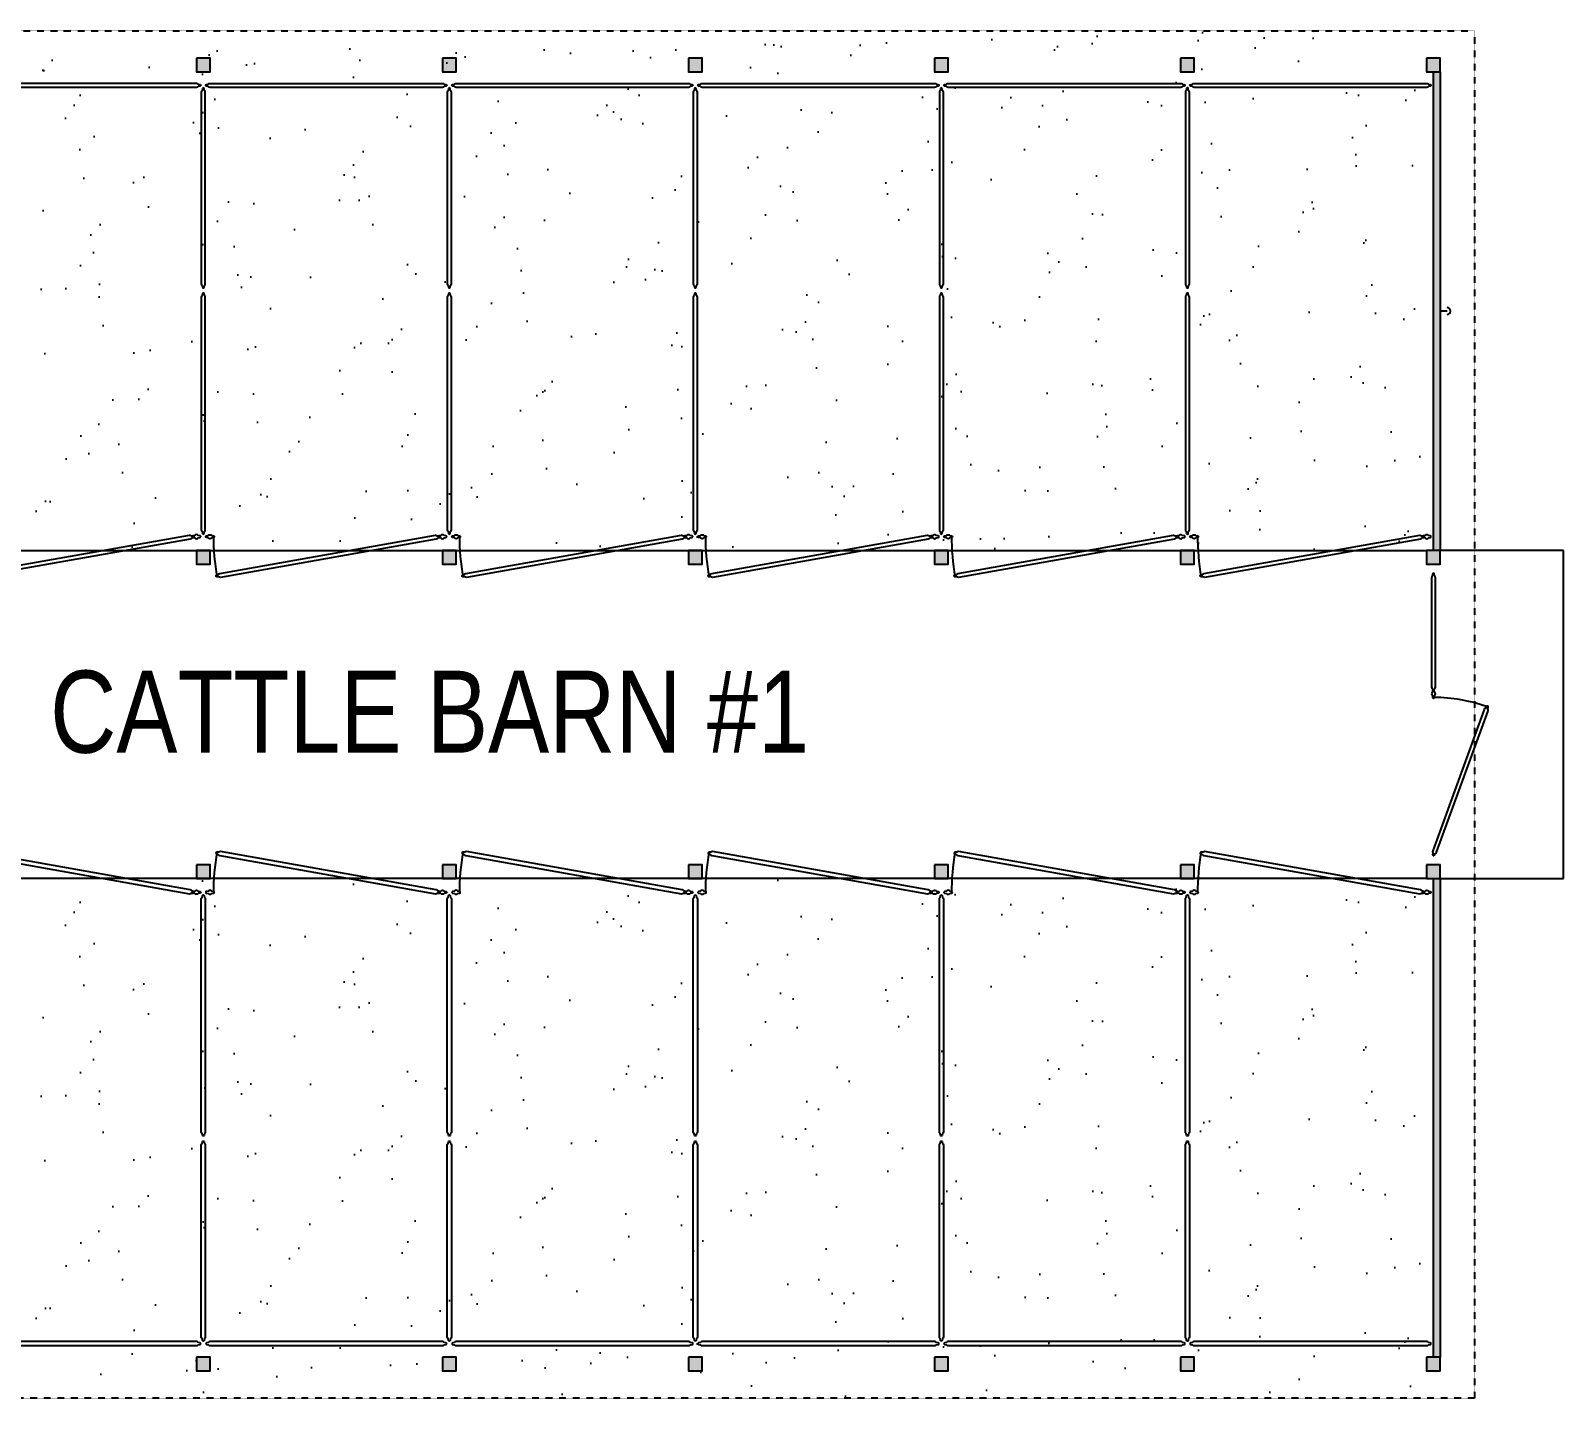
# Model space of a CAD drawing. Header units: inches. Extents: x -625442 to 34963, y -27993 to 66986.
# Drawn here: x -3017 to -2120, y 25510 to 26310 of the extents above; entities that cross this region are included whole.
import ezdxf

# ---------------------------------------------------------------- set-up
doc = ezdxf.new("R2010")
doc.units = ezdxf.units.IN
doc.header["$LTSCALE"] = 0.5
doc.header["$MEASUREMENT"] = 0
doc.linetypes.add('HIDDEN', pattern=[0.375, 0.25, -0.125])
for name, color, linetype in [('A-ANNO-SYMB', 254, 'Continuous'), ('A-ANNO-TEXT', 30, 'Continuous'), ('A-BLDG-ELEV-HIDN', 252, 'HIDDEN'), ('A-ELEV-PATT-SH30', 201, 'Continuous'), ('A-FLOR-BELO-LGHT', 143, 'Continuous'), ('A-WALL-OTLN', 90, 'Continuous'), ('P-FURNITURE', 201, 'Continuous')]:
    doc.layers.add(name, color=color, linetype=linetype)
doc.styles.add('1-8T', font='Arial.ttf', dxfattribs={"width": 0.8, "height": 24})

msp = doc.modelspace()

# ---------------------------------------------------------------- hatches: boundary and pattern name
at = {"layer": 'A-ELEV-PATT-SH30', "ltscale": 0.5}
h = msp.add_hatch(dxfattribs=at)
h.set_pattern_fill('AR-SAND', color=256, scale=32, angle=90)
h.set_pattern_definition([(127.5, (-31272.784, -32677.34), (-61.65836, -2.015787), [0, -48.64, 0, -54.4, 0, -52]), (97.5, (-31272.784, -32677.34), (-90.30867, 56.63285), [0, -26.24, 0, -43.84, 0, -16.8]), (57.5, (-31272.784, -32716.7), (-0.18109, 99.65254), [0, -16, 0, -57.6, 0, -75.2]), (47.5, (-31272.784, -32716.7), (-28.08562, 96.19605), [0, -8, 0, -37.76, 0, -43.2])])
h.paths.add_polyline_path([(-3348.18934, 26309.65013), (-2196.18934, 26309.65013), (-2196.18934, 26005.65013), (-3348.18934, 26005.65013)])
h = msp.add_hatch(dxfattribs=at)
h.set_pattern_fill('AR-SAND', color=256, scale=32, angle=90)
h.set_pattern_definition([(127.5, (-31272.784, -33149.34), (-61.65836, -2.015787), [0, -48.64, 0, -54.4, 0, -52]), (97.5, (-31272.784, -33149.34), (-90.30867, 56.63285), [0, -26.24, 0, -43.84, 0, -16.8]), (57.5, (-31272.784, -33188.7), (-0.18109, 99.65254), [0, -16, 0, -57.6, 0, -75.2]), (47.5, (-31272.784, -33188.7), (-28.08562, 96.19605), [0, -8, 0, -37.76, 0, -43.2])])
h.paths.add_polyline_path([(-3488.18934, 25813.65013), (-2196.18934, 25813.65013), (-2196.18934, 25509.65013), (-3488.18934, 25509.65013)])

# ---------------------------------------------------------------- linework, layer by layer
at = {"layer": 'A-BLDG-ELEV-HIDN', "ltscale": 0.5}
for p, q in [((-3516.18934, 26309.65013), (-2172.18934, 26309.65013)), ((-2172.18934, 26309.65013), (-2172.18934, 25509.65013)), ((-2172.18934, 25509.65013), (-3516.18934, 25509.65013))]:
    msp.add_line(p, q, dxfattribs=at)
at = {"layer": 'A-FLOR-BELO-LGHT', "ltscale": 0.5}
for p, q in [((-3344.18934, 26005.65013), (-2200.18934, 26005.65013)), ((-2120.18934, 26005.65013), (-2192.18934, 26005.65013)), ((-2120.18934, 25813.65013), (-2120.18934, 26005.65013)), ((-2200.18934, 25813.65013), (-3488.18934, 25813.65013)), ((-2192.18934, 25813.65013), (-2120.18934, 25813.65013))]:
    msp.add_line(p, q, dxfattribs=at)
at = {"layer": 'A-WALL-OTLN', "ltscale": 0.5}
msp.add_line((-2188.18934, 26145.65013), (-2192.18934, 26145.65013), dxfattribs=at)
for points in [[(-2920.18934, 26293.65013), (-2920.18934, 26285.65013), (-2912.18934, 26285.65013), (-2912.18934, 26293.65013)], [(-2776.18934, 26293.65013), (-2776.18934, 26285.65013), (-2768.18934, 26285.65013), (-2768.18934, 26293.65013)], [(-2632.18934, 26293.65013), (-2632.18934, 26285.65013), (-2624.18934, 26285.65013), (-2624.18934, 26293.65013)], [(-2488.18934, 26293.65013), (-2488.18934, 26285.65013), (-2480.18934, 26285.65013), (-2480.18934, 26293.65013)], [(-2344.18934, 26293.65013), (-2344.18934, 26285.65013), (-2336.18934, 26285.65013), (-2336.18934, 26293.65013)], [(-2200.18934, 26293.65013), (-2200.18934, 26285.65013), (-2192.18934, 26285.65013), (-2192.18934, 26293.65013)], [(-2192.18934, 26285.65013), (-2192.18934, 26005.65013), (-2196.18934, 26005.65013), (-2196.18934, 26285.65013)], [(-2920.18934, 26005.65013), (-2920.18934, 25997.65013), (-2912.18934, 25997.65013), (-2912.18934, 26005.65013)], [(-2776.18934, 26005.65013), (-2776.18934, 25997.65013), (-2768.18934, 25997.65013), (-2768.18934, 26005.65013)], [(-2632.18934, 26005.65013), (-2632.18934, 25997.65013), (-2624.18934, 25997.65013), (-2624.18934, 26005.65013)], [(-2488.18934, 26005.65013), (-2488.18934, 25997.65013), (-2480.18934, 25997.65013), (-2480.18934, 26005.65013)], [(-2344.18934, 26005.65013), (-2344.18934, 25997.65013), (-2336.18934, 25997.65013), (-2336.18934, 26005.65013)], [(-2200.18934, 26005.65013), (-2200.18934, 25997.65013), (-2192.18934, 25997.65013), (-2192.18934, 26005.65013)], [(-2920.18934, 25821.65013), (-2920.18934, 25813.65013), (-2912.18934, 25813.65013), (-2912.18934, 25821.65013)], [(-2776.18934, 25821.65013), (-2776.18934, 25813.65013), (-2768.18934, 25813.65013), (-2768.18934, 25821.65013)], [(-2632.18934, 25821.65013), (-2632.18934, 25813.65013), (-2624.18934, 25813.65013), (-2624.18934, 25821.65013)], [(-2488.18934, 25821.65013), (-2488.18934, 25813.65013), (-2480.18934, 25813.65013), (-2480.18934, 25821.65013)], [(-2344.18934, 25821.65013), (-2344.18934, 25813.65013), (-2336.18934, 25813.65013), (-2336.18934, 25821.65013)], [(-2200.18934, 25821.65013), (-2200.18934, 25813.65013), (-2192.18934, 25813.65013), (-2192.18934, 25821.65013)], [(-2192.18934, 25813.65013), (-2192.18934, 25533.65013), (-2196.18934, 25533.65013), (-2196.18934, 25813.65013)], [(-2920.18934, 25533.65013), (-2920.18934, 25525.65013), (-2912.18934, 25525.65013), (-2912.18934, 25533.65013)], [(-2776.18934, 25533.65013), (-2776.18934, 25525.65013), (-2768.18934, 25525.65013), (-2768.18934, 25533.65013)], [(-2632.18934, 25533.65013), (-2632.18934, 25525.65013), (-2624.18934, 25525.65013), (-2624.18934, 25533.65013)], [(-2488.18934, 25533.65013), (-2488.18934, 25525.65013), (-2480.18934, 25525.65013), (-2480.18934, 25533.65013)], [(-2344.18934, 25533.65013), (-2344.18934, 25525.65013), (-2336.18934, 25525.65013), (-2336.18934, 25533.65013)], [(-2200.18934, 25533.65013), (-2200.18934, 25525.65013), (-2192.18934, 25525.65013), (-2192.18934, 25533.65013)]]:
    msp.add_lwpolyline(points, close=True, dxfattribs=at)
msp.add_arc((-2188.18934, 26145.65013), 2, 270, 90, dxfattribs=at)
at = {"layer": 'P-FURNITURE', "ltscale": 0.5, "flags": 128}
for points in [[(-3056.23473, 26276.47974, -0.250646442), (-3057.2225, 26277.00809), (-3058.28455, 26277.17317, -0.856573816), (-3058.28455, 26278.1613), (-3057.2225, 26278.32638, -0.250646442), (-3056.23473, 26278.85474), (-2920.12684, 26278.85474, -0.250646442), (-2919.13907, 26278.32638), (-2918.07702, 26278.1613, -0.856573816), (-2918.07702, 26277.17317), (-2919.13907, 26277.00809, -0.250646442), (-2920.12684, 26276.47974)], [(-2917.36828, 26273.72974), (-2917.36828, 26161.62185, 0.250646442), (-2916.83993, 26160.63408), (-2916.67485, 26159.57202, 0.856573816), (-2915.68672, 26159.57202), (-2915.52164, 26160.63408, 0.250646442), (-2914.99328, 26161.62185), (-2914.99328, 26273.72974, 0.250646442), (-2915.52164, 26274.7175), (-2915.68672, 26275.77956, 0.856573816), (-2916.67485, 26275.77956), (-2916.83993, 26274.7175, 0.250646442)], [(-2912.23473, 26276.46263, -0.250646442), (-2913.2225, 26276.99098), (-2914.28455, 26277.15606, -0.856573816), (-2914.28455, 26278.1442), (-2913.2225, 26278.30928, -0.250646442), (-2912.23473, 26278.83763), (-2776.12684, 26278.83763, -0.250646442), (-2775.13907, 26278.30928), (-2774.07702, 26278.1442, -0.856573816), (-2774.07702, 26277.15606), (-2775.13907, 26276.99098, -0.250646442), (-2776.12684, 26276.46263)], [(-2773.36828, 26273.71263), (-2773.36828, 26161.60474, 0.250646442), (-2772.83993, 26160.61697), (-2772.67485, 26159.55492, 0.856573816), (-2771.68672, 26159.55492), (-2771.52164, 26160.61697, 0.250646442), (-2770.99328, 26161.60474), (-2770.99328, 26273.71263, 0.250646442), (-2771.52164, 26274.7004), (-2771.68672, 26275.76245, 0.856573816), (-2772.67485, 26275.76245), (-2772.83993, 26274.7004, 0.250646442)], [(-2768.23473, 26276.46263, -0.250646442), (-2769.2225, 26276.99098), (-2770.28455, 26277.15606, -0.856573816), (-2770.28455, 26278.1442), (-2769.2225, 26278.30928, -0.250646442), (-2768.23473, 26278.83763), (-2632.12684, 26278.83763, -0.250646442), (-2631.13907, 26278.30928), (-2630.07702, 26278.1442, -0.856573816), (-2630.07702, 26277.15606), (-2631.13907, 26276.99098, -0.250646442), (-2632.12684, 26276.46263)], [(-2629.36828, 26273.71263), (-2629.36828, 26161.60474, 0.250646442), (-2628.83993, 26160.61697), (-2628.67485, 26159.55492, 0.856573816), (-2627.68672, 26159.55492), (-2627.52164, 26160.61697, 0.250646442), (-2626.99328, 26161.60474), (-2626.99328, 26273.71263, 0.250646442), (-2627.52164, 26274.7004), (-2627.68672, 26275.76245, 0.856573816), (-2628.67485, 26275.76245), (-2628.83993, 26274.7004, 0.250646442)], [(-2624.23473, 26276.46263, -0.250646442), (-2625.2225, 26276.99098), (-2626.28455, 26277.15606, -0.856573816), (-2626.28455, 26278.1442), (-2625.2225, 26278.30928, -0.250646442), (-2624.23473, 26278.83763), (-2488.12684, 26278.83763, -0.250646442), (-2487.13907, 26278.30928), (-2486.07702, 26278.1442, -0.856573816), (-2486.07702, 26277.15606), (-2487.13907, 26276.99098, -0.250646442), (-2488.12684, 26276.46263)], [(-2485.36828, 26273.71263), (-2485.36828, 26161.60474, 0.250646442), (-2484.83993, 26160.61697), (-2484.67485, 26159.55492, 0.856573816), (-2483.68672, 26159.55492), (-2483.52164, 26160.61697, 0.250646442), (-2482.99328, 26161.60474), (-2482.99328, 26273.71263, 0.250646442), (-2483.52164, 26274.7004), (-2483.68672, 26275.76245, 0.856573816), (-2484.67485, 26275.76245), (-2484.83993, 26274.7004, 0.250646442)], [(-2480.23473, 26276.46263, -0.250646442), (-2481.2225, 26276.99098), (-2482.28455, 26277.15606, -0.856573816), (-2482.28455, 26278.1442), (-2481.2225, 26278.30928, -0.250646442), (-2480.23473, 26278.83763), (-2344.12684, 26278.83763, -0.250646442), (-2343.13907, 26278.30928), (-2342.07702, 26278.1442, -0.856573816), (-2342.07702, 26277.15606), (-2343.13907, 26276.99098, -0.250646442), (-2344.12684, 26276.46263)], [(-2341.36828, 26273.71263), (-2341.36828, 26161.60474, 0.250646442), (-2340.83993, 26160.61697), (-2340.67485, 26159.55492, 0.856573816), (-2339.68672, 26159.55492), (-2339.52164, 26160.61697, 0.250646442), (-2338.99328, 26161.60474), (-2338.99328, 26273.71263, 0.250646442), (-2339.52164, 26274.7004), (-2339.68672, 26275.76245, 0.856573816), (-2340.67485, 26275.76245), (-2340.83993, 26274.7004, 0.250646442)], [(-2336.23473, 26276.46263, -0.250646442), (-2337.2225, 26276.99098), (-2338.28455, 26277.15606, -0.856573816), (-2338.28455, 26278.1442), (-2337.2225, 26278.30928, -0.250646442), (-2336.23473, 26278.83763), (-2200.12684, 26278.83763, -0.250646442), (-2199.13907, 26278.30928), (-2198.07702, 26278.1442, -0.856573816), (-2198.07702, 26277.15606), (-2199.13907, 26276.99098, -0.250646442), (-2200.12684, 26276.46263)], [(-2917.36828, 26153.72974), (-2917.36828, 26017.62185, 0.250646442), (-2916.83993, 26016.63408), (-2916.67485, 26015.57202, 0.856573816), (-2915.68672, 26015.57202), (-2915.52164, 26016.63408, 0.250646442), (-2914.99328, 26017.62185), (-2914.99328, 26153.72974, 0.250646442), (-2915.52164, 26154.7175), (-2915.68672, 26155.77956, 0.856573816), (-2916.67485, 26155.77956), (-2916.83993, 26154.7175, 0.250646442)], [(-2773.36828, 26153.71263), (-2773.36828, 26017.60474, 0.250646442), (-2772.83993, 26016.61697), (-2772.67485, 26015.55492, 0.856573816), (-2771.68672, 26015.55492), (-2771.52164, 26016.61697, 0.250646442), (-2770.99328, 26017.60474), (-2770.99328, 26153.71263, 0.250646442), (-2771.52164, 26154.7004), (-2771.68672, 26155.76245, 0.856573816), (-2772.67485, 26155.76245), (-2772.83993, 26154.7004, 0.250646442)], [(-2629.36828, 26153.71263), (-2629.36828, 26017.60474, 0.250646442), (-2628.83993, 26016.61697), (-2628.67485, 26015.55492, 0.856573816), (-2627.68672, 26015.55492), (-2627.52164, 26016.61697, 0.250646442), (-2626.99328, 26017.60474), (-2626.99328, 26153.71263, 0.250646442), (-2627.52164, 26154.7004), (-2627.68672, 26155.76245, 0.856573816), (-2628.67485, 26155.76245), (-2628.83993, 26154.7004, 0.250646442)], [(-2485.36828, 26153.71263), (-2485.36828, 26017.60474, 0.250646442), (-2484.83993, 26016.61697), (-2484.67485, 26015.55492, 0.856573816), (-2483.68672, 26015.55492), (-2483.52164, 26016.61697, 0.250646442), (-2482.99328, 26017.60474), (-2482.99328, 26153.71263, 0.250646442), (-2483.52164, 26154.7004), (-2483.68672, 26155.76245, 0.856573816), (-2484.67485, 26155.76245), (-2484.83993, 26154.7004, 0.250646442)], [(-2341.36828, 26153.71263), (-2341.36828, 26017.60474, 0.250646442), (-2340.83993, 26016.61697), (-2340.67485, 26015.55492, 0.856573816), (-2339.68672, 26015.55492), (-2339.52164, 26016.61697, 0.250646442), (-2338.99328, 26017.60474), (-2338.99328, 26153.71263, 0.250646442), (-2339.52164, 26154.7004), (-2339.68672, 26155.76245, 0.856573816), (-2340.67485, 26155.76245), (-2340.83993, 26154.7004, 0.250646442)], [(-3050.11091, 25989.89569, -0.250646442), (-3051.17542, 25990.24449), (-3052.25, 25990.22264, -0.856573816), (-3052.42159, 25991.19576), (-3051.40434, 25991.54275, -0.250646442), (-3050.52333, 25992.2346), (-2924.26071, 26014.49811, -0.250646442), (-2923.19621, 26014.14931), (-2922.12162, 26014.17116, -0.856573816), (-2921.95003, 26013.19804), (-2922.96729, 26012.85104, -0.250646442), (-2923.8483, 26012.15919)], [(-2906.11091, 25989.87858, -0.250646442), (-2907.17542, 25990.22738), (-2908.25, 25990.20553, -0.856573816), (-2908.42159, 25991.17865), (-2907.40434, 25991.52565, -0.250646442), (-2906.52333, 25992.2175), (-2780.26071, 26014.481, -0.250646442), (-2779.19621, 26014.1322), (-2778.12162, 26014.15405, -0.856573816), (-2777.95003, 26013.18093), (-2778.96729, 26012.83393, -0.250646442), (-2779.8483, 26012.14208)], [(-2762.11091, 25989.87858, -0.250646442), (-2763.17542, 25990.22738), (-2764.25, 25990.20553, -0.856573816), (-2764.42159, 25991.17865), (-2763.40434, 25991.52565, -0.250646442), (-2762.52333, 25992.2175), (-2636.26071, 26014.481, -0.250646442), (-2635.19621, 26014.1322), (-2634.12162, 26014.15405, -0.856573816), (-2633.95003, 26013.18093), (-2634.96729, 26012.83393, -0.250646442), (-2635.8483, 26012.14208)], [(-2618.11091, 25989.87858, -0.250646442), (-2619.17542, 25990.22738), (-2620.25, 25990.20553, -0.856573816), (-2620.42159, 25991.17865), (-2619.40434, 25991.52565, -0.250646442), (-2618.52333, 25992.2175), (-2492.26071, 26014.481, -0.250646442), (-2491.19621, 26014.1322), (-2490.12162, 26014.15405, -0.856573816), (-2489.95003, 26013.18093), (-2490.96729, 26012.83393, -0.250646442), (-2491.8483, 26012.14208)], [(-2474.11091, 25989.87858, -0.250646442), (-2475.17542, 25990.22738), (-2476.25, 25990.20553, -0.856573816), (-2476.42159, 25991.17865), (-2475.40434, 25991.52565, -0.250646442), (-2474.52333, 25992.2175), (-2348.26071, 26014.481, -0.250646442), (-2347.19621, 26014.1322), (-2346.12162, 26014.15405, -0.856573816), (-2345.95003, 26013.18093), (-2346.96729, 26012.83393, -0.250646442), (-2347.8483, 26012.14208)], [(-2330.11091, 25989.87858, -0.250646442), (-2331.17542, 25990.22738), (-2332.25, 25990.20553, -0.856573816), (-2332.42159, 25991.17865), (-2331.40434, 25991.52565, -0.250646442), (-2330.52333, 25992.2175), (-2204.26071, 26014.481, -0.250646442), (-2203.19621, 26014.1322), (-2202.12162, 26014.15405, -0.856573816), (-2201.95003, 26013.18093), (-2202.96729, 26012.83393, -0.250646442), (-2203.8483, 26012.14208)], [(-3050.11091, 25829.42168, 0.250646442), (-3051.17542, 25829.07288), (-3052.25, 25829.09473, 0.856573816), (-3052.42159, 25828.12161), (-3051.40434, 25827.77461, 0.250646442), (-3050.52333, 25827.08276), (-2924.26071, 25804.81926, 0.250646442), (-2923.19621, 25805.16806), (-2922.12162, 25805.14621, 0.856573816), (-2921.95003, 25806.11933), (-2922.96729, 25806.46633, 0.250646442), (-2923.8483, 25807.15818)], [(-2906.11091, 25829.42168, 0.250646442), (-2907.17542, 25829.07288), (-2908.25, 25829.09473, 0.856573816), (-2908.42159, 25828.12161), (-2907.40434, 25827.77461, 0.250646442), (-2906.52333, 25827.08276), (-2780.26071, 25804.81926, 0.250646442), (-2779.19621, 25805.16806), (-2778.12162, 25805.14621, 0.856573816), (-2777.95003, 25806.11933), (-2778.96729, 25806.46633, 0.250646442), (-2779.8483, 25807.15818)], [(-2762.11091, 25829.42168, 0.250646442), (-2763.17542, 25829.07288), (-2764.25, 25829.09473, 0.856573816), (-2764.42159, 25828.12161), (-2763.40434, 25827.77461, 0.250646442), (-2762.52333, 25827.08276), (-2636.26071, 25804.81926, 0.250646442), (-2635.19621, 25805.16806), (-2634.12162, 25805.14621, 0.856573816), (-2633.95003, 25806.11933), (-2634.96729, 25806.46633, 0.250646442), (-2635.8483, 25807.15818)], [(-2618.11091, 25829.42168, 0.250646442), (-2619.17542, 25829.07288), (-2620.25, 25829.09473, 0.856573816), (-2620.42159, 25828.12161), (-2619.40434, 25827.77461, 0.250646442), (-2618.52333, 25827.08276), (-2492.26071, 25804.81926, 0.250646442), (-2491.19621, 25805.16806), (-2490.12162, 25805.14621, 0.856573816), (-2489.95003, 25806.11933), (-2490.96729, 25806.46633, 0.250646442), (-2491.8483, 25807.15818)], [(-2474.11091, 25829.42168, 0.250646442), (-2475.17542, 25829.07288), (-2476.25, 25829.09473, 0.856573816), (-2476.42159, 25828.12161), (-2475.40434, 25827.77461, 0.250646442), (-2474.52333, 25827.08276), (-2348.26071, 25804.81926, 0.250646442), (-2347.19621, 25805.16806), (-2346.12162, 25805.14621, 0.856573816), (-2345.95003, 25806.11933), (-2346.96729, 25806.46633, 0.250646442), (-2347.8483, 25807.15818)], [(-2330.11091, 25829.42168, 0.250646442), (-2331.17542, 25829.07288), (-2332.25, 25829.09473, 0.856573816), (-2332.42159, 25828.12161), (-2331.40434, 25827.77461, 0.250646442), (-2330.52333, 25827.08276), (-2204.26071, 25804.81926, 0.250646442), (-2203.19621, 25805.16806), (-2202.12162, 25805.14621, 0.856573816), (-2201.95003, 25806.11933), (-2202.96729, 25806.46633, 0.250646442), (-2203.8483, 25807.15818)], [(-2917.36828, 25665.58763), (-2917.36828, 25801.69552, -0.250646442), (-2916.83993, 25802.68329), (-2916.67485, 25803.74534, -0.856573816), (-2915.68672, 25803.74534), (-2915.52164, 25802.68329, -0.250646442), (-2914.99328, 25801.69552), (-2914.99328, 25665.58763, -0.250646442), (-2915.52164, 25664.59986), (-2915.68672, 25663.53781, -0.856573816), (-2916.67485, 25663.53781), (-2916.83993, 25664.59986, -0.250646442)], [(-2773.36828, 25665.58763), (-2773.36828, 25801.69552, -0.250646442), (-2772.83993, 25802.68329), (-2772.67485, 25803.74534, -0.856573816), (-2771.68672, 25803.74534), (-2771.52164, 25802.68329, -0.250646442), (-2770.99328, 25801.69552), (-2770.99328, 25665.58763, -0.250646442), (-2771.52164, 25664.59986), (-2771.68672, 25663.53781, -0.856573816), (-2772.67485, 25663.53781), (-2772.83993, 25664.59986, -0.250646442)], [(-2629.36828, 25665.58763), (-2629.36828, 25801.69552, -0.250646442), (-2628.83993, 25802.68329), (-2628.67485, 25803.74534, -0.856573816), (-2627.68672, 25803.74534), (-2627.52164, 25802.68329, -0.250646442), (-2626.99328, 25801.69552), (-2626.99328, 25665.58763, -0.250646442), (-2627.52164, 25664.59986), (-2627.68672, 25663.53781, -0.856573816), (-2628.67485, 25663.53781), (-2628.83993, 25664.59986, -0.250646442)], [(-2485.36828, 25665.58763), (-2485.36828, 25801.69552, -0.250646442), (-2484.83993, 25802.68329), (-2484.67485, 25803.74534, -0.856573816), (-2483.68672, 25803.74534), (-2483.52164, 25802.68329, -0.250646442), (-2482.99328, 25801.69552), (-2482.99328, 25665.58763, -0.250646442), (-2483.52164, 25664.59986), (-2483.68672, 25663.53781, -0.856573816), (-2484.67485, 25663.53781), (-2484.83993, 25664.59986, -0.250646442)], [(-2341.36828, 25665.58763), (-2341.36828, 25801.69552, -0.250646442), (-2340.83993, 25802.68329), (-2340.67485, 25803.74534, -0.856573816), (-2339.68672, 25803.74534), (-2339.52164, 25802.68329, -0.250646442), (-2338.99328, 25801.69552), (-2338.99328, 25665.58763, -0.250646442), (-2339.52164, 25664.59986), (-2339.68672, 25663.53781, -0.856573816), (-2340.67485, 25663.53781), (-2340.83993, 25664.59986, -0.250646442)], [(-2917.36828, 25545.58763), (-2917.36828, 25657.69552, -0.250646442), (-2916.83993, 25658.68329), (-2916.67485, 25659.74534, -0.856573816), (-2915.68672, 25659.74534), (-2915.52164, 25658.68329, -0.250646442), (-2914.99328, 25657.69552), (-2914.99328, 25545.58763, -0.250646442), (-2915.52164, 25544.59986), (-2915.68672, 25543.53781, -0.856573816), (-2916.67485, 25543.53781), (-2916.83993, 25544.59986, -0.250646442)], [(-2773.36828, 25545.58763), (-2773.36828, 25657.69552, -0.250646442), (-2772.83993, 25658.68329), (-2772.67485, 25659.74534, -0.856573816), (-2771.68672, 25659.74534), (-2771.52164, 25658.68329, -0.250646442), (-2770.99328, 25657.69552), (-2770.99328, 25545.58763, -0.250646442), (-2771.52164, 25544.59986), (-2771.68672, 25543.53781, -0.856573816), (-2772.67485, 25543.53781), (-2772.83993, 25544.59986, -0.250646442)], [(-2629.36828, 25545.58763), (-2629.36828, 25657.69552, -0.250646442), (-2628.83993, 25658.68329), (-2628.67485, 25659.74534, -0.856573816), (-2627.68672, 25659.74534), (-2627.52164, 25658.68329, -0.250646442), (-2626.99328, 25657.69552), (-2626.99328, 25545.58763, -0.250646442), (-2627.52164, 25544.59986), (-2627.68672, 25543.53781, -0.856573816), (-2628.67485, 25543.53781), (-2628.83993, 25544.59986, -0.250646442)], [(-2485.36828, 25545.58763), (-2485.36828, 25657.69552, -0.250646442), (-2484.83993, 25658.68329), (-2484.67485, 25659.74534, -0.856573816), (-2483.68672, 25659.74534), (-2483.52164, 25658.68329, -0.250646442), (-2482.99328, 25657.69552), (-2482.99328, 25545.58763, -0.250646442), (-2483.52164, 25544.59986), (-2483.68672, 25543.53781, -0.856573816), (-2484.67485, 25543.53781), (-2484.83993, 25544.59986, -0.250646442)], [(-2341.36828, 25545.58763), (-2341.36828, 25657.69552, -0.250646442), (-2340.83993, 25658.68329), (-2340.67485, 25659.74534, -0.856573816), (-2339.68672, 25659.74534), (-2339.52164, 25658.68329, -0.250646442), (-2338.99328, 25657.69552), (-2338.99328, 25545.58763, -0.250646442), (-2339.52164, 25544.59986), (-2339.68672, 25543.53781, -0.856573816), (-2340.67485, 25543.53781), (-2340.83993, 25544.59986, -0.250646442)], [(-3056.20051, 25542.83763, 0.250646442), (-3057.18828, 25542.30928), (-3058.25034, 25542.1442, 0.856573816), (-3058.25034, 25541.15606), (-3057.18828, 25540.99098, 0.250646442), (-3056.20051, 25540.46263), (-2920.09262, 25540.46263, 0.250646442), (-2919.10486, 25540.99098), (-2918.0428, 25541.15606, 0.856573816), (-2918.0428, 25542.1442), (-2919.10486, 25542.30928, 0.250646442), (-2920.09262, 25542.83763)], [(-2912.20907, 25542.85474, 0.250646442), (-2913.19683, 25542.32638), (-2914.25889, 25542.1613, 0.856573816), (-2914.25889, 25541.17317), (-2913.19683, 25541.00809, 0.250646442), (-2912.20907, 25540.47974), (-2776.10118, 25540.47974, 0.250646442), (-2775.11341, 25541.00809), (-2774.05135, 25541.17317, 0.856573816), (-2774.05135, 25542.1613), (-2775.11341, 25542.32638, 0.250646442), (-2776.10118, 25542.85474)], [(-2768.21762, 25542.85474, 0.250646442), (-2769.20539, 25542.32638), (-2770.26744, 25542.1613, 0.856573816), (-2770.26744, 25541.17317), (-2769.20539, 25541.00809, 0.250646442), (-2768.21762, 25540.47974), (-2632.10973, 25540.47974, 0.250646442), (-2631.12196, 25541.00809), (-2630.05991, 25541.17317, 0.856573816), (-2630.05991, 25542.1613), (-2631.12196, 25542.32638, 0.250646442), (-2632.10973, 25542.85474)], [(-2624.22618, 25542.85474, 0.250646442), (-2625.21394, 25542.32638), (-2626.276, 25542.1613, 0.856573816), (-2626.276, 25541.17317), (-2625.21394, 25541.00809, 0.250646442), (-2624.22618, 25540.47974), (-2488.11828, 25540.47974, 0.250646442), (-2487.13052, 25541.00809), (-2486.06846, 25541.17317, 0.856573816), (-2486.06846, 25542.1613), (-2487.13052, 25542.32638, 0.250646442), (-2488.11828, 25542.85474)], [(-2480.23473, 25542.85474, 0.250646442), (-2481.2225, 25542.32638), (-2482.28455, 25542.1613, 0.856573816), (-2482.28455, 25541.17317), (-2481.2225, 25541.00809, 0.250646442), (-2480.23473, 25540.47974), (-2344.12684, 25540.47974, 0.250646442), (-2343.13907, 25541.00809), (-2342.07702, 25541.17317, 0.856573816), (-2342.07702, 25542.1613), (-2343.13907, 25542.32638, 0.250646442), (-2344.12684, 25542.85474)], [(-2336.24328, 25542.85474, 0.250646442), (-2337.23105, 25542.32638), (-2338.2931, 25542.1613, 0.856573816), (-2338.2931, 25541.17317), (-2337.23105, 25541.00809, 0.250646442), (-2336.24328, 25540.47974), (-2200.13539, 25540.47974, 0.250646442), (-2199.14762, 25541.00809), (-2198.08557, 25541.17317, 0.856573816), (-2198.08557, 25542.1613), (-2199.14762, 25542.32638, 0.250646442), (-2200.13539, 25542.85474)]]:
    msp.add_lwpolyline(points, format="xyb", close=True, dxfattribs=at)
for points in [[(-2920.13807, 26014.85473, 0.249629156), (-2921.12212, 26014.32793), (-2922.1879, 26014.16534, 0.856573816), (-2922.1879, 26013.17721), (-2921.12584, 26013.01213, 0.251731968), (-2920.13539, 26012.47974, 0.250646442), (-2919.14762, 26013.00809), (-2918.08557, 26013.17317, 0.856573816), (-2918.08557, 26014.1613), (-2919.14762, 26014.32638, 0.250646442), (-2920.13539, 26014.85474)], [(-2912.2406, 26014.83763, -0.249629156), (-2911.25655, 26014.31083), (-2910.19078, 26014.14824, -0.856573816), (-2910.19078, 26013.1601), (-2911.25283, 26012.99502, -0.251731968), (-2912.24328, 26012.46263, -0.250646442), (-2913.23105, 26012.99098), (-2914.2931, 26013.15606, -0.856573816), (-2914.2931, 26014.1442), (-2913.23105, 26014.30928, -0.250646442), (-2912.24328, 26014.83763)], [(-2776.13807, 26014.83763, 0.249629156), (-2777.12212, 26014.31083), (-2778.1879, 26014.14824, 0.856573816), (-2778.1879, 26013.1601), (-2777.12584, 26012.99502, 0.251731968), (-2776.13539, 26012.46263, 0.250646442), (-2775.14762, 26012.99098), (-2774.08557, 26013.15606, 0.856573816), (-2774.08557, 26014.1442), (-2775.14762, 26014.30928, 0.250646442), (-2776.13539, 26014.83763)], [(-2768.2406, 26014.83763, -0.249629156), (-2767.25655, 26014.31083), (-2766.19078, 26014.14824, -0.856573816), (-2766.19078, 26013.1601), (-2767.25283, 26012.99502, -0.251731968), (-2768.24328, 26012.46263, -0.250646442), (-2769.23105, 26012.99098), (-2770.2931, 26013.15606, -0.856573816), (-2770.2931, 26014.1442), (-2769.23105, 26014.30928, -0.250646442), (-2768.24328, 26014.83763)], [(-2632.13807, 26014.83763, 0.249629156), (-2633.12212, 26014.31083), (-2634.1879, 26014.14824, 0.856573816), (-2634.1879, 26013.1601), (-2633.12584, 26012.99502, 0.251731968), (-2632.13539, 26012.46263, 0.250646442), (-2631.14762, 26012.99098), (-2630.08557, 26013.15606, 0.856573816), (-2630.08557, 26014.1442), (-2631.14762, 26014.30928, 0.250646442), (-2632.13539, 26014.83763)], [(-2624.2406, 26014.83763, -0.249629156), (-2623.25655, 26014.31083), (-2622.19078, 26014.14824, -0.856573816), (-2622.19078, 26013.1601), (-2623.25283, 26012.99502, -0.251731968), (-2624.24328, 26012.46263, -0.250646442), (-2625.23105, 26012.99098), (-2626.2931, 26013.15606, -0.856573816), (-2626.2931, 26014.1442), (-2625.23105, 26014.30928, -0.250646442), (-2624.24328, 26014.83763)], [(-2488.13807, 26014.83763, 0.249629156), (-2489.12212, 26014.31083), (-2490.1879, 26014.14824, 0.856573816), (-2490.1879, 26013.1601), (-2489.12584, 26012.99502, 0.251731968), (-2488.13539, 26012.46263, 0.250646442), (-2487.14762, 26012.99098), (-2486.08557, 26013.15606, 0.856573816), (-2486.08557, 26014.1442), (-2487.14762, 26014.30928, 0.250646442), (-2488.13539, 26014.83763)], [(-2480.2406, 26014.83763, -0.249629156), (-2479.25655, 26014.31083), (-2478.19078, 26014.14824, -0.856573816), (-2478.19078, 26013.1601), (-2479.25283, 26012.99502, -0.251731968), (-2480.24328, 26012.46263, -0.250646442), (-2481.23105, 26012.99098), (-2482.2931, 26013.15606, -0.856573816), (-2482.2931, 26014.1442), (-2481.23105, 26014.30928, -0.250646442), (-2480.24328, 26014.83763)], [(-2344.13807, 26014.83763, 0.249629156), (-2345.12212, 26014.31083), (-2346.1879, 26014.14824, 0.856573816), (-2346.1879, 26013.1601), (-2345.12584, 26012.99502, 0.251731968), (-2344.13539, 26012.46263, 0.250646442), (-2343.14762, 26012.99098), (-2342.08557, 26013.15606, 0.856573816), (-2342.08557, 26014.1442), (-2343.14762, 26014.30928, 0.250646442), (-2344.13539, 26014.83763)], [(-2336.2406, 26014.83763, -0.249629156), (-2335.25655, 26014.31083), (-2334.19078, 26014.14824, -0.856573816), (-2334.19078, 26013.1601), (-2335.25283, 26012.99502, -0.251731968), (-2336.24328, 26012.46263, -0.250646442), (-2337.23105, 26012.99098), (-2338.2931, 26013.15606, -0.856573816), (-2338.2931, 26014.1442), (-2337.23105, 26014.30928, -0.250646442), (-2336.24328, 26014.83763)], [(-2200.13807, 26014.83763, 0.249629156), (-2201.12212, 26014.31083), (-2202.1879, 26014.14824, 0.856573816), (-2202.1879, 26013.1601), (-2201.12584, 26012.99502, 0.251731968), (-2200.13539, 26012.46263, 0.250646442), (-2199.14762, 26012.99098), (-2198.08557, 26013.15606, 0.856573816), (-2198.08557, 26014.1442), (-2199.14762, 26014.30928, 0.250646442), (-2200.13539, 26014.83763)], [(-2197.37683, 25921.656, 0.249629156), (-2196.85003, 25920.67195), (-2196.68744, 25919.60618, 0.856573816), (-2195.69931, 25919.60618), (-2195.53423, 25920.66823, 0.251731968), (-2195.00184, 25921.65868, 0.250646442), (-2195.53019, 25922.64645), (-2195.69527, 25923.70851, 0.856573816), (-2196.6834, 25923.70851), (-2196.84848, 25922.64645, 0.250646442), (-2197.37684, 25921.65868)], [(-2920.13807, 25804.46263, -0.249629156), (-2921.12212, 25804.98943), (-2922.1879, 25805.15202, -0.856573816), (-2922.1879, 25806.14016), (-2921.12584, 25806.30524, -0.251731968), (-2920.13539, 25806.83763, -0.250646442), (-2919.14762, 25806.30928), (-2918.08557, 25806.1442, -0.856573816), (-2918.08557, 25805.15606), (-2919.14762, 25804.99098, -0.250646442), (-2920.13539, 25804.46263)], [(-2912.2406, 25804.46263, 0.249629156), (-2911.25655, 25804.98943), (-2910.19078, 25805.15202, 0.856573816), (-2910.19078, 25806.14016), (-2911.25283, 25806.30524, 0.251731968), (-2912.24328, 25806.83763, 0.250646442), (-2913.23105, 25806.30928), (-2914.2931, 25806.1442, 0.856573816), (-2914.2931, 25805.15606), (-2913.23105, 25804.99098, 0.250646442), (-2912.24328, 25804.46263)], [(-2776.13807, 25804.46263, -0.249629156), (-2777.12212, 25804.98943), (-2778.1879, 25805.15202, -0.856573816), (-2778.1879, 25806.14016), (-2777.12584, 25806.30524, -0.251731968), (-2776.13539, 25806.83763, -0.250646442), (-2775.14762, 25806.30928), (-2774.08557, 25806.1442, -0.856573816), (-2774.08557, 25805.15606), (-2775.14762, 25804.99098, -0.250646442), (-2776.13539, 25804.46263)], [(-2768.2406, 25804.46263, 0.249629156), (-2767.25655, 25804.98943), (-2766.19078, 25805.15202, 0.856573816), (-2766.19078, 25806.14016), (-2767.25283, 25806.30524, 0.251731968), (-2768.24328, 25806.83763, 0.250646442), (-2769.23105, 25806.30928), (-2770.2931, 25806.1442, 0.856573816), (-2770.2931, 25805.15606), (-2769.23105, 25804.99098, 0.250646442), (-2768.24328, 25804.46263)], [(-2632.13807, 25804.46263, -0.249629156), (-2633.12212, 25804.98943), (-2634.1879, 25805.15202, -0.856573816), (-2634.1879, 25806.14016), (-2633.12584, 25806.30524, -0.251731968), (-2632.13539, 25806.83763, -0.250646442), (-2631.14762, 25806.30928), (-2630.08557, 25806.1442, -0.856573816), (-2630.08557, 25805.15606), (-2631.14762, 25804.99098, -0.250646442), (-2632.13539, 25804.46263)], [(-2624.2406, 25804.46263, 0.249629156), (-2623.25655, 25804.98943), (-2622.19078, 25805.15202, 0.856573816), (-2622.19078, 25806.14016), (-2623.25283, 25806.30524, 0.251731968), (-2624.24328, 25806.83763, 0.250646442), (-2625.23105, 25806.30928), (-2626.2931, 25806.1442, 0.856573816), (-2626.2931, 25805.15606), (-2625.23105, 25804.99098, 0.250646442), (-2624.24328, 25804.46263)], [(-2488.13807, 25804.46263, -0.249629156), (-2489.12212, 25804.98943), (-2490.1879, 25805.15202, -0.856573816), (-2490.1879, 25806.14016), (-2489.12584, 25806.30524, -0.251731968), (-2488.13539, 25806.83763, -0.250646442), (-2487.14762, 25806.30928), (-2486.08557, 25806.1442, -0.856573816), (-2486.08557, 25805.15606), (-2487.14762, 25804.99098, -0.250646442), (-2488.13539, 25804.46263)], [(-2480.2406, 25804.46263, 0.249629156), (-2479.25655, 25804.98943), (-2478.19078, 25805.15202, 0.856573816), (-2478.19078, 25806.14016), (-2479.25283, 25806.30524, 0.251731968), (-2480.24328, 25806.83763, 0.250646442), (-2481.23105, 25806.30928), (-2482.2931, 25806.1442, 0.856573816), (-2482.2931, 25805.15606), (-2481.23105, 25804.99098, 0.250646442), (-2480.24328, 25804.46263)], [(-2344.13807, 25804.46263, -0.249629156), (-2345.12212, 25804.98943), (-2346.1879, 25805.15202, -0.856573816), (-2346.1879, 25806.14016), (-2345.12584, 25806.30524, -0.251731968), (-2344.13539, 25806.83763, -0.250646442), (-2343.14762, 25806.30928), (-2342.08557, 25806.1442, -0.856573816), (-2342.08557, 25805.15606), (-2343.14762, 25804.99098, -0.250646442), (-2344.13539, 25804.46263)], [(-2336.2406, 25804.46263, 0.249629156), (-2335.25655, 25804.98943), (-2334.19078, 25805.15202, 0.856573816), (-2334.19078, 25806.14016), (-2335.25283, 25806.30524, 0.251731968), (-2336.24328, 25806.83763, 0.250646442), (-2337.23105, 25806.30928), (-2338.2931, 25806.1442, 0.856573816), (-2338.2931, 25805.15606), (-2337.23105, 25804.99098, 0.250646442), (-2336.24328, 25804.46263)], [(-2200.13807, 25804.46263, -0.249629156), (-2201.12212, 25804.98943), (-2202.1879, 25805.15202, -0.856573816), (-2202.1879, 25806.14016), (-2201.12584, 25806.30524, -0.251731968), (-2200.13539, 25806.83763, -0.250646442), (-2199.14762, 25806.30928), (-2198.08557, 25806.1442, -0.856573816), (-2198.08557, 25805.15606), (-2199.14762, 25804.99098, -0.250646442), (-2200.13539, 25804.46263)]]:
    msp.add_lwpolyline(points, format="xyb", dxfattribs=at)
at = {"layer": 'P-FURNITURE', "ltscale": 0.5}
for points in [[(-2195.00184, 25989.71263, 0.250646442), (-2195.53019, 25990.7004), (-2195.69527, 25991.76245, 0.856573816), (-2196.6834, 25991.76245), (-2196.84848, 25990.7004, 0.250646442), (-2197.37684, 25989.71263), (-2197.37684, 25925.60474, 0.250646442), (-2196.84848, 25924.61697), (-2196.6834, 25923.55492, 0.856573816), (-2195.69527, 25923.55492), (-2195.53019, 25924.61697, 0.250646442), (-2195.00184, 25925.60474)], [(-2164.42262, 25912.96573), (-2164.2145, 25914.0202, 0.856573816), (-2165.14304, 25914.35816), (-2165.66141, 25913.41662, 0.250646442), (-2166.49573, 25912.66913), (-2196.63041, 25829.87479, 0.250646442), (-2196.47175, 25828.76589), (-2196.67987, 25827.71142, 0.856573816), (-2195.75133, 25827.37346), (-2195.23296, 25828.315, 0.250646442), (-2194.39864, 25829.06249), (-2164.26396, 25911.85683, 0.250646442)]]:
    msp.add_lwpolyline(points, format="xyb", close=True, dxfattribs=at)
for centre, radius, start, end in [((-2778.1111, 26013.65417), 132.15647, 179.78078385, 190.21944492), ((-2634.1111, 26013.65417), 132.15647, 179.78078385, 190.21944492), ((-2490.1111, 26013.65417), 132.15647, 179.78078385, 190.21944492), ((-2346.1111, 26013.65417), 132.15647, 179.78078385, 190.21944492), ((-2202.1111, 26013.65417), 132.15647, 179.78078385, 190.21944492), ((-2196.18934, 25827.6146), 92.05395, 70.31508078, 89.68909497), ((-2778.1111, 25805.64609), 132.15647, 169.78055508, 180.21921616), ((-2634.1111, 25805.64609), 132.15647, 169.78055508, 180.21921616), ((-2490.1111, 25805.64609), 132.15647, 169.78055508, 180.21921616), ((-2346.1111, 25805.64609), 132.15647, 169.78055508, 180.21921616), ((-2202.1111, 25805.64609), 132.15647, 169.78055508, 180.21921616)]:
    msp.add_arc(centre, radius, start, end, dxfattribs=at)

# ---------------------------------------------------------------- wipeouts: each hides what was drawn before it
at = {"ltscale": 0.5}
msp.add_wipeout([(-2974.51122, 25869.45076), (-2676.61164, 25869.45076), (-2676.61164, 25953.07181), (-2974.51122, 25953.07181)], dxfattribs=at).dxf.layer = 'A-ANNO-TEXT'

# ---------------------------------------------------------------- next in the draw order: hatches: boundary and pattern name
at = {"layer": 'A-ANNO-SYMB', "ltscale": 0.5}
h = msp.add_hatch(dxfattribs=at)
h.set_pattern_fill('ANSI31', color=256)
h.set_pattern_definition([(45, (-45077.51521, -25478.52942), (-0.08838834765, 0.08838834765), [])])
h.paths.add_polyline_path([(-3488.18934, 25533.65013), (-3496.18934, 25533.65013), (-3496.18934, 25525.65013), (-3488.18934, 25525.65013)])
h.paths.add_polyline_path([(-3492.18934, 25813.65013), (-3496.18934, 25813.65013), (-3496.18934, 25533.65013), (-3492.18934, 25533.65013)])
h.paths.add_polyline_path([(-3344.18934, 25533.65013), (-3352.18934, 25533.65013), (-3352.18934, 25525.65013), (-3344.18934, 25525.65013)])
h.paths.add_polyline_path([(-3488.18934, 25821.65013), (-3496.18934, 25821.65013), (-3496.18934, 25813.65013), (-3492.18934, 25813.65013), (-3488.18934, 25813.65013)])
h.paths.add_polyline_path([(-3344.18934, 25821.65013), (-3352.18934, 25821.65013), (-3352.18934, 25813.65013), (-3344.18934, 25813.65013)])
h.paths.add_polyline_path([(-3200.18934, 25821.65013), (-3208.18934, 25821.65013), (-3208.18934, 25813.65013), (-3200.18934, 25813.65013)])
h.paths.add_polyline_path([(-3200.18934, 25533.65013), (-3208.18934, 25533.65013), (-3208.18934, 25525.65013), (-3200.18934, 25525.65013)])
h.paths.add_polyline_path([(-3056.18934, 25533.65013), (-3064.18934, 25533.65013), (-3064.18934, 25525.65013), (-3056.18934, 25525.65013)])
h.paths.add_polyline_path([(-3056.18934, 25821.65013), (-3064.18934, 25821.65013), (-3064.18934, 25813.65013), (-3056.18934, 25813.65013)])
h.paths.add_polyline_path([(-2912.18934, 25821.65013), (-2920.18934, 25821.65013), (-2920.18934, 25813.65013), (-2912.18934, 25813.65013)])
h.paths.add_polyline_path([(-2912.18934, 25533.65013), (-2920.18934, 25533.65013), (-2920.18934, 25525.65013), (-2912.18934, 25525.65013)])
h.paths.add_polyline_path([(-2768.18934, 25533.65013), (-2776.18934, 25533.65013), (-2776.18934, 25525.65013), (-2768.18934, 25525.65013)])
h.paths.add_polyline_path([(-2768.18934, 25821.65013), (-2776.18934, 25821.65013), (-2776.18934, 25813.65013), (-2768.18934, 25813.65013)])
h.paths.add_polyline_path([(-2624.18934, 25821.65013), (-2632.18934, 25821.65013), (-2632.18934, 25813.65013), (-2624.18934, 25813.65013)])
h.paths.add_polyline_path([(-2624.18934, 25533.65013), (-2632.18934, 25533.65013), (-2632.18934, 25525.65013), (-2624.18934, 25525.65013)])
h.paths.add_polyline_path([(-2480.18934, 25533.65013), (-2488.18934, 25533.65013), (-2488.18934, 25525.65013), (-2480.18934, 25525.65013)])
h.paths.add_polyline_path([(-2480.18934, 25821.65013), (-2488.18934, 25821.65013), (-2488.18934, 25813.65013), (-2480.18934, 25813.65013)])
h.paths.add_polyline_path([(-2336.18934, 25821.65013), (-2344.18934, 25821.65013), (-2344.18934, 25813.65013), (-2336.18934, 25813.65013)])
h.paths.add_polyline_path([(-2336.18934, 25533.65013), (-2344.18934, 25533.65013), (-2344.18934, 25525.65013), (-2336.18934, 25525.65013)])
h.paths.add_polyline_path([(-2192.18934, 25533.65013), (-2196.18934, 25533.65013), (-2200.18934, 25533.65013), (-2200.18934, 25525.65013), (-2192.18934, 25525.65013)])
h.paths.add_polyline_path([(-2192.18934, 25813.65013), (-2196.18934, 25813.65013), (-2196.18934, 25533.65013), (-2192.18934, 25533.65013)])
h.paths.add_polyline_path([(-2192.18934, 25821.65013), (-2200.18934, 25821.65013), (-2200.18934, 25813.65013), (-2192.18934, 25813.65013)])
h.paths.add_polyline_path([(-2192.18934, 26005.65013), (-2196.18934, 26005.65013), (-2200.18934, 26005.65013), (-2200.18934, 25997.65013), (-2192.18934, 25997.65013)])
h.paths.add_polyline_path([(-2192.18934, 26285.65013), (-2196.18934, 26285.65013), (-2196.18934, 26005.65013), (-2192.18934, 26005.65013)])
h.paths.add_polyline_path([(-2336.18934, 26005.65013), (-2344.18934, 26005.65013), (-2344.18934, 25997.65013), (-2336.18934, 25997.65013)])
h.paths.add_polyline_path([(-2480.18934, 26005.65013), (-2488.18934, 26005.65013), (-2488.18934, 25997.65013), (-2480.18934, 25997.65013)])
h.paths.add_polyline_path([(-2624.18934, 26005.65013), (-2632.18934, 26005.65013), (-2632.18934, 25997.65013), (-2624.18934, 25997.65013)])
h.paths.add_polyline_path([(-2768.18934, 26005.65013), (-2776.18934, 26005.65013), (-2776.18934, 25997.65013), (-2768.18934, 25997.65013)])
h.paths.add_polyline_path([(-2912.18934, 26005.65013), (-2920.18934, 26005.65013), (-2920.18934, 25997.65013), (-2912.18934, 25997.65013)])
h.paths.add_polyline_path([(-3056.18934, 26005.65013), (-3064.18934, 26005.65013), (-3064.18934, 25997.65013), (-3056.18934, 25997.65013)])
h.paths.add_polyline_path([(-3200.18934, 26005.65013), (-3208.18934, 26005.65013), (-3208.18934, 25997.65013), (-3200.18934, 25997.65013)])
h.paths.add_polyline_path([(-3344.18934, 26005.65013), (-3352.18934, 26005.65013), (-3352.18934, 25997.65013), (-3344.18934, 25997.65013)])
h.paths.add_polyline_path([(-3344.18934, 25997.65013), (-3400.18934, 25997.65013), (-3400.18934, 25989.65013), (-3344.18934, 25989.65013)])
h.paths.add_polyline_path([(-3436.18934, 25997.65013), (-3496.18934, 25997.65013), (-3496.18934, 25989.65013), (-3436.18934, 25989.65013)])
h.paths.add_polyline_path([(-3488.18934, 26005.65013), (-3496.18934, 26005.65013), (-3496.18934, 25997.65013), (-3488.18934, 25997.65013)])
h.paths.add_polyline_path([(-3348.18934, 26285.65013), (-3352.18934, 26285.65013), (-3352.18934, 26005.65013), (-3348.18934, 26005.65013)])
h.paths.add_polyline_path([(-3488.18934, 26293.65013), (-3496.18934, 26293.65013), (-3496.18934, 26285.65013), (-3488.18934, 26285.65013)])
h.paths.add_polyline_path([(-3352.18934, 26293.65013), (-3488.18934, 26293.65013), (-3488.18934, 26285.65013), (-3464.18934, 26285.65013), (-3352.18934, 26285.65013)])
h.paths.add_polyline_path([(-3344.18934, 26293.65013), (-3352.18934, 26293.65013), (-3352.18934, 26285.65013), (-3348.18934, 26285.65013), (-3344.18934, 26285.65013)])
h.paths.add_polyline_path([(-3464.18934, 26196.31925), (-3488.18934, 26196.31925), (-3488.18934, 26192.98469), (-3464.18934, 26192.98469)])
h.paths.add_polyline_path([(-3200.18934, 26293.65013), (-3208.18934, 26293.65013), (-3208.18934, 26285.65013), (-3200.18934, 26285.65013)])
h.paths.add_polyline_path([(-3056.18934, 26293.65013), (-3064.18934, 26293.65013), (-3064.18934, 26285.65013), (-3056.18934, 26285.65013)])
h.paths.add_polyline_path([(-2912.18934, 26293.65013), (-2920.18934, 26293.65013), (-2920.18934, 26285.65013), (-2912.18934, 26285.65013)])
h.paths.add_polyline_path([(-2768.18934, 26293.65013), (-2776.18934, 26293.65013), (-2776.18934, 26285.65013), (-2768.18934, 26285.65013)])
h.paths.add_polyline_path([(-2624.18934, 26293.65013), (-2632.18934, 26293.65013), (-2632.18934, 26285.65013), (-2624.18934, 26285.65013)])
h.paths.add_polyline_path([(-2480.18934, 26293.65013), (-2488.18934, 26293.65013), (-2488.18934, 26285.65013), (-2480.18934, 26285.65013)])
h.paths.add_polyline_path([(-2336.18934, 26293.65013), (-2344.18934, 26293.65013), (-2344.18934, 26285.65013), (-2336.18934, 26285.65013)])
h.paths.add_polyline_path([(-2192.18934, 26293.65013), (-2200.18934, 26293.65013), (-2200.18934, 26285.65013), (-2192.18934, 26285.65013)])
h.paths.add_polyline_path([(-3488.18934, 26153.65013), (-3496.18934, 26153.65013), (-3496.18934, 26005.65013), (-3488.18934, 26005.65013)])
h.paths.add_polyline_path([(-3496.18934, 26189.65013), (-3488.18934, 26189.65013), (-3488.18934, 26285.65013), (-3496.18934, 26285.65013)])

# ---------------------------------------------------------------- next in the draw order: texts
at = {"layer": 'A-ANNO-TEXT', "ltscale": 0.5, "style": '1-8T', "width": 0.8}
msp.add_text('CATTLE BARN #1', height=48, dxfattribs=at).set_placement((-3005.80619, 25887.29497))

doc.saveas('drawing.dxf')
